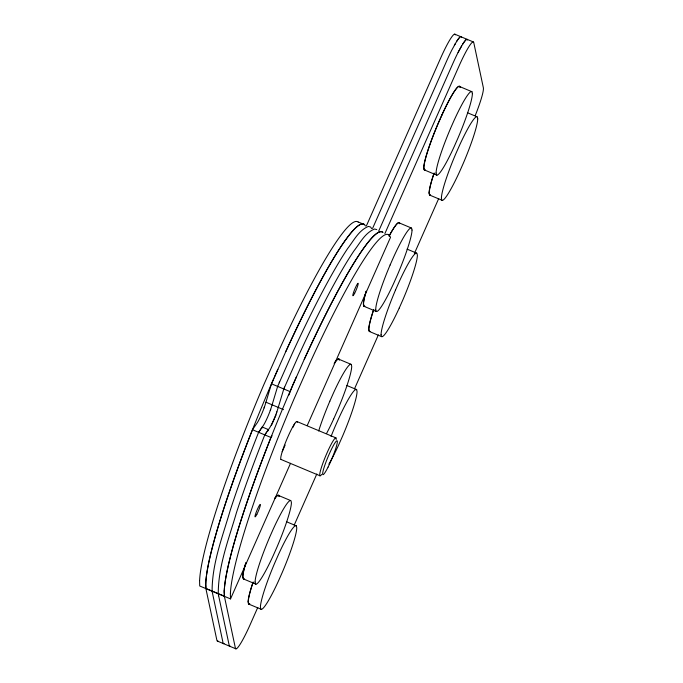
<?xml version="1.0" encoding="UTF-8"?>
<svg xmlns="http://www.w3.org/2000/svg" width="683" height="683" viewBox="0 0 683 683"><rect width="100%" height="100%" fill="white"/><g stroke="black" fill="none" stroke-linecap="round" stroke-linejoin="round"><path stroke-width="1.02" d="M273.832 378.382L271.475 383.812L265.311 404.319A13.429 1.571 -67.3 0 1 257.312 422.692L252.462 429.727A200.486 23.495 -67.3 0 0 205.754 584.272L205.942 588.481L224.425 596.225L224.237 592.024M272.047 404.968L271.467 406.906A13.429 1.571 -67.3 0 1 263.476 425.27L258.618 432.305A200.623 23.512 -67.3 0 0 230.291 510.107C222.624 536.548 212.089 563.185 212.106 591.06M272.116 404.788L277.639 386.39L292.017 353.999A200.358 23.478 -67.3 0 1 347.698 248.458C353.768 240.647 358.754 230.342 368.376 226.415L370.613 227.012L371.629 228.617M288.926 395.005L292.307 386.126M264.116 407.888L264.534 406.718M270.28 410.474L270.69 409.305M276.436 413.053L276.854 411.883M376.777 229.59L374.532 229.001C364.927 232.912 359.958 243.199 353.879 250.994A200.358 23.478 -67.3 0 0 298.181 356.552L283.795 388.969L277.631 409.484A13.429 1.571 -67.3 0 1 269.64 427.857L264.782 434.892A200.64 23.512 -67.3 0 0 236.446 512.685C228.788 539.126 218.253 565.763 218.261 593.638M284.188 388.064L284.58 387.159M279.202 382.77L279.595 381.865M269.486 537.581L273.183 529.223A45.206 5.302 -67.3 0 1 291.009 500.835L291.41 502.628A45.206 5.302 -67.3 0 1 276.982 547.092L273.285 555.45A45.215 5.302 -67.3 0 1 255.459 583.863L255.058 582.053M329.787 401.305L333.483 392.956A45.206 5.302 -67.3 0 1 351.31 364.56L351.711 366.353A45.206 5.302 -67.3 0 1 337.274 410.825L333.586 419.174M390.113 264.978L393.809 256.629A45.206 5.302 -67.3 0 1 411.627 228.216L412.028 230.026M450.456 128.592L454.152 120.242A45.215 5.302 -67.3 0 1 471.987 91.846M395.457 290.147L399.154 281.797A45.215 5.302 -67.3 0 1 416.98 253.402L417.381 255.194A45.215 5.302 -67.3 0 1 402.953 299.666L399.256 308.016M274.224 377.477L277.81 369.315M292.708 385.221L296.285 377.059M271.347 425.552L276.086 414.846M366.395 225.877L440.45 58.525A33.365 3.91 -67.3 0 1 446.998 44.907A33.979 3.978 -67.3 0 1 452.983 35.371A33.365 3.91 -67.3 0 1 455.288 34.867M372.551 228.464L446.605 61.111A33.339 3.91 -67.3 0 1 451.933 49.859L456.5 41.654A33.928 3.978 -67.3 0 1 459.147 37.958L459.838 37.258A33.33 3.91 -67.3 0 1 461.443 37.454M378.715 231.042L452.769 63.69A33.339 3.91 -67.3 0 1 458.088 52.437L462.664 44.233A33.954 3.978 -67.3 0 1 465.302 40.536L465.994 39.836A33.339 3.91 -67.3 0 1 467.607 40.032M282.207 451.702L285.135 445.103M293.067 427.174L294.74 423.4M384.87 233.62L458.925 66.268A33.365 3.91 -67.3 0 1 465.482 52.651A33.979 3.978 -67.3 0 1 471.466 43.114A33.365 3.91 -67.3 0 1 473.763 42.611L483.359 87.757A33.365 3.91 -67.3 0 1 482.411 94.604A33.979 3.978 -67.3 0 1 477.571 109.519A33.365 3.91 -67.3 0 1 475.274 115.461M199.564 580.516L199.718 585.997L230.521 598.906L290.531 463.296M307.196 425.62L390.539 237.274L389.02 234.884M257.773 607.435L250.234 624.475A33.365 3.91 -67.3 0 1 243.677 638.093A33.979 3.978 -67.3 0 1 237.693 647.629A33.365 3.91 -67.3 0 1 235.396 648.133L224.383 596.319M294.211 525.099L316.818 473.985M354.511 388.806L378.382 334.866M414.402 253.47L438.691 198.574M304.336 359.164L288.269 395.483A200.307 23.47 -67.3 0 0 224.255 590.727M442.029 114.821L438.332 123.171A45.206 5.302 -67.3 0 0 423.912 167.617L424.297 169.478A45.206 5.302 -67.3 0 0 424.766 169.726M454.34 45.326L455.459 43.379M262.298 427.003L260.889 429.044M264.782 434.892L266.37 432.604M261.674 428.437A168.556 19.756 -67.3 0 1 262.281 427.037L268.436 429.624L267.053 431.622M258.618 432.305L260.206 430.025M224.237 592.016A200.486 23.495 -67.3 0 1 270.963 437.453L272.073 435.839M454.724 34.15L473.208 41.894M459.207 86.374L471.526 91.531M467.403 112.729L476.879 116.699M424.57 170.016L436.889 175.181M429.914 195.184L442.234 200.341M398.855 222.752L411.175 227.917M358.216 221.975L364.381 224.553M407.051 249.116L416.528 253.086M364.218 306.402L376.538 311.559M369.563 331.562L381.882 336.728M338.529 359.079L350.857 364.244M346.725 385.443L356.202 389.412M271.475 383.812L289.959 391.555M265.952 402.21L283.53 409.638M296.815 421.488L335.942 437.88M252.462 429.727L270.946 437.47M280.969 459.437L319.977 475.786M278.229 495.354L290.557 500.519M286.425 521.71L295.901 525.679M243.592 578.996L255.912 584.161M248.945 604.165L261.265 609.321M217.476 641.106L235.951 648.85M364.457 224.425L365.465 226.03M471.987 91.804L472.38 93.648M459.864 86.382L460.154 87.091M459.958 87.356L459.668 86.647A45.215 5.302 -67.3 0 0 441.833 115.086L438.136 123.435A45.206 5.302 -67.3 0 0 423.725 167.898L424.1 169.743M436.42 174.908L436.036 173.064M399.512 222.769L399.803 223.469M399.606 223.734L399.316 223.025A45.206 5.302 -67.3 0 0 389.267 235.729M376.077 311.286L375.684 309.45M381.421 336.454L381.029 334.619M363.749 306.129L363.365 304.294A45.206 5.302 -67.3 0 1 366.071 291.436M369.29 331.033L368.905 329.189A45.215 5.302 -67.3 0 1 373.814 309.433M356.663 389.686L357.055 391.521A45.215 5.302 -67.3 0 1 342.627 435.993L338.93 444.343A45.215 5.302 -67.3 0 1 328.865 464.133M339.477 359.796L339.186 359.087A45.206 5.302 -67.3 0 0 334.132 363.416M338.999 359.352L339.289 360.061M319.892 475.692L319.712 474.856A20.533 2.408 -67.3 0 1 326.261 454.673L327.942 450.874A20.533 2.408 -67.3 0 1 336.036 437.982L336.215 438.793A20.533 2.408 -67.3 0 1 336.173 439.493M296.362 525.953L296.755 527.788A45.215 5.302 -67.3 0 1 282.327 572.26L278.63 580.618A45.215 5.302 -67.3 0 1 260.812 609.031L260.411 607.213A45.215 5.302 -67.3 0 1 274.839 562.766L278.527 554.391A45.215 5.302 -67.3 0 1 296.362 525.995M279.176 496.071L278.886 495.363A45.206 5.302 -67.3 0 0 275.018 498.035M278.698 495.627L278.988 496.336M248.475 603.892L248.091 602.056A45.215 5.302 -67.3 0 1 253 582.292M218.628 595.696L229.232 645.546A33.365 3.91 -67.3 0 0 230.265 646.161M218.662 595.807L218.219 593.732M212.063 591.154L223.076 642.968A33.365 3.91 -67.3 0 0 224.101 643.574M477.733 118.808L477.34 116.972A45.215 5.302 -67.3 0 0 459.505 145.419L455.809 153.76A45.215 5.302 -67.3 0 0 441.397 198.232M441.38 198.232L441.773 200.068A45.215 5.302 -67.3 0 0 459.608 171.629L463.305 163.28A45.215 5.302 -67.3 0 0 477.716 118.833M429.061 193.067L429.453 194.911A45.215 5.302 -67.3 0 0 430.555 195.005M297.199 422.444L297.02 421.616A20.533 2.408 -67.3 0 0 288.909 434.576L287.244 438.315A20.533 2.408 -67.3 0 0 280.704 458.506L280.875 459.343A20.533 2.408 -67.3 0 0 281.37 459.394M248.279 601.791L248.672 603.627A45.215 5.302 -67.3 0 0 249.773 603.729M230.367 593.416L230.521 598.906M224.203 590.838L224.357 596.319M205.728 583.094L205.882 588.575L216.912 640.389A33.365 3.91 -67.3 0 0 217.945 640.995M358.165 222.095A200.307 23.47 -67.3 0 0 279.629 349.013L263.621 385.161A200.307 23.47 -67.3 0 0 199.615 580.405M285.793 351.6A200.307 23.47 -67.3 0 1 364.329 224.673M205.779 582.983A200.307 23.47 -67.3 0 1 269.794 387.748L285.861 351.421A200.307 23.47 -67.3 0 1 364.406 224.545M425.202 169.845A45.206 5.302 -67.3 0 1 424.109 169.717M472.371 93.665A45.215 5.302 -67.3 0 1 457.952 138.111L454.255 146.469A45.215 5.302 -67.3 0 1 436.471 174.797M436.087 172.978A45.215 5.302 -67.3 0 1 450.507 128.532M249.577 603.994A45.215 5.302 -67.3 0 1 248.492 603.866M244.232 578.825A45.215 5.302 -67.3 0 1 243.139 578.697L242.738 576.887A45.215 5.302 -67.3 0 1 245.76 562.988M274.797 498.402A45.215 5.302 -67.3 0 1 278.655 495.756M255.109 581.959A45.206 5.302 -67.3 0 1 269.529 537.512M356.663 389.728A45.215 5.302 -67.3 0 0 338.836 418.15L335.131 426.474A45.215 5.302 -67.3 0 0 331.05 436.437M335.122 362.024A45.206 5.302 -67.3 0 1 338.99 359.378M333.62 419.08A45.206 5.302 -67.3 0 1 326.636 433.338M318.662 430.999A45.206 5.302 -67.3 0 1 329.829 401.237M370.203 331.392A45.215 5.302 -67.3 0 1 369.11 331.264L368.709 329.454A45.215 5.302 -67.3 0 1 373.618 309.689M399.299 307.922A45.215 5.302 -67.3 0 1 381.473 336.343M381.088 334.525A45.215 5.302 -67.3 0 1 395.5 290.079M364.859 306.232A45.206 5.302 -67.3 0 1 363.766 306.104M412.02 230.051A45.206 5.302 -67.3 0 1 397.6 274.498L393.912 282.856A45.206 5.302 -67.3 0 1 376.12 311.175M375.735 309.365A45.206 5.302 -67.3 0 1 390.155 264.919M429.078 193.067A45.215 5.302 -67.3 0 1 433.97 173.311M321.642 474.48A20.533 2.408 -67.3 0 1 319.892 475.684M304.276 359.343A200.307 23.47 -67.3 0 1 382.813 232.416M388.969 234.995A200.307 23.47 -67.3 0 0 310.432 361.922L294.424 398.061A200.307 23.47 -67.3 0 0 230.419 593.305M462.664 44.233A33.885 3.97 -67.3 0 1 465.994 39.836M458.088 52.437A33.843 3.97 -67.3 0 1 461.614 45.957M304.336 359.19A200.307 23.47 -67.3 0 1 382.89 232.288M248.296 601.783A45.215 5.302 -67.3 0 1 253.188 582.027M243.797 578.706A45.215 5.302 -67.3 0 1 243.327 578.433L242.926 576.623A45.215 5.302 -67.3 0 1 245.948 562.724M369.768 331.272A45.215 5.302 -67.3 0 1 369.307 331.007M364.415 306.112A45.206 5.302 -67.3 0 1 363.954 305.839L363.552 304.029A45.206 5.302 -67.3 0 1 366.259 291.171M389.062 236.207A45.206 5.302 -67.3 0 1 399.504 222.786M441.986 114.915A45.206 5.302 -67.3 0 1 459.813 86.493M430.119 194.894A45.215 5.302 -67.3 0 1 429.65 194.621L429.257 192.811A45.215 5.302 -67.3 0 1 434.166 173.047M267.838 431.016A168.556 19.756 -67.3 0 1 268.436 429.624M456.5 41.654A33.954 3.978 -67.3 0 1 459.147 37.949M328.071 467.095A18.321 2.143 -67.3 0 0 337.129 440.808A18.321 2.143 -67.3 0 0 324.852 465.149A18.321 2.143 -67.3 0 0 328.071 467.095M256.851 514.333A6.728 0.785 -67.3 0 0 260.334 504.464A6.728 0.785 -67.3 0 0 255.886 513.112A6.728 0.785 -67.3 0 0 256.851 514.333M354.682 293.186A6.728 0.785 -67.3 0 0 358.165 283.317A6.728 0.785 -67.3 0 0 353.717 291.957A6.728 0.785 -67.3 0 0 354.682 293.186"/></g></svg>
